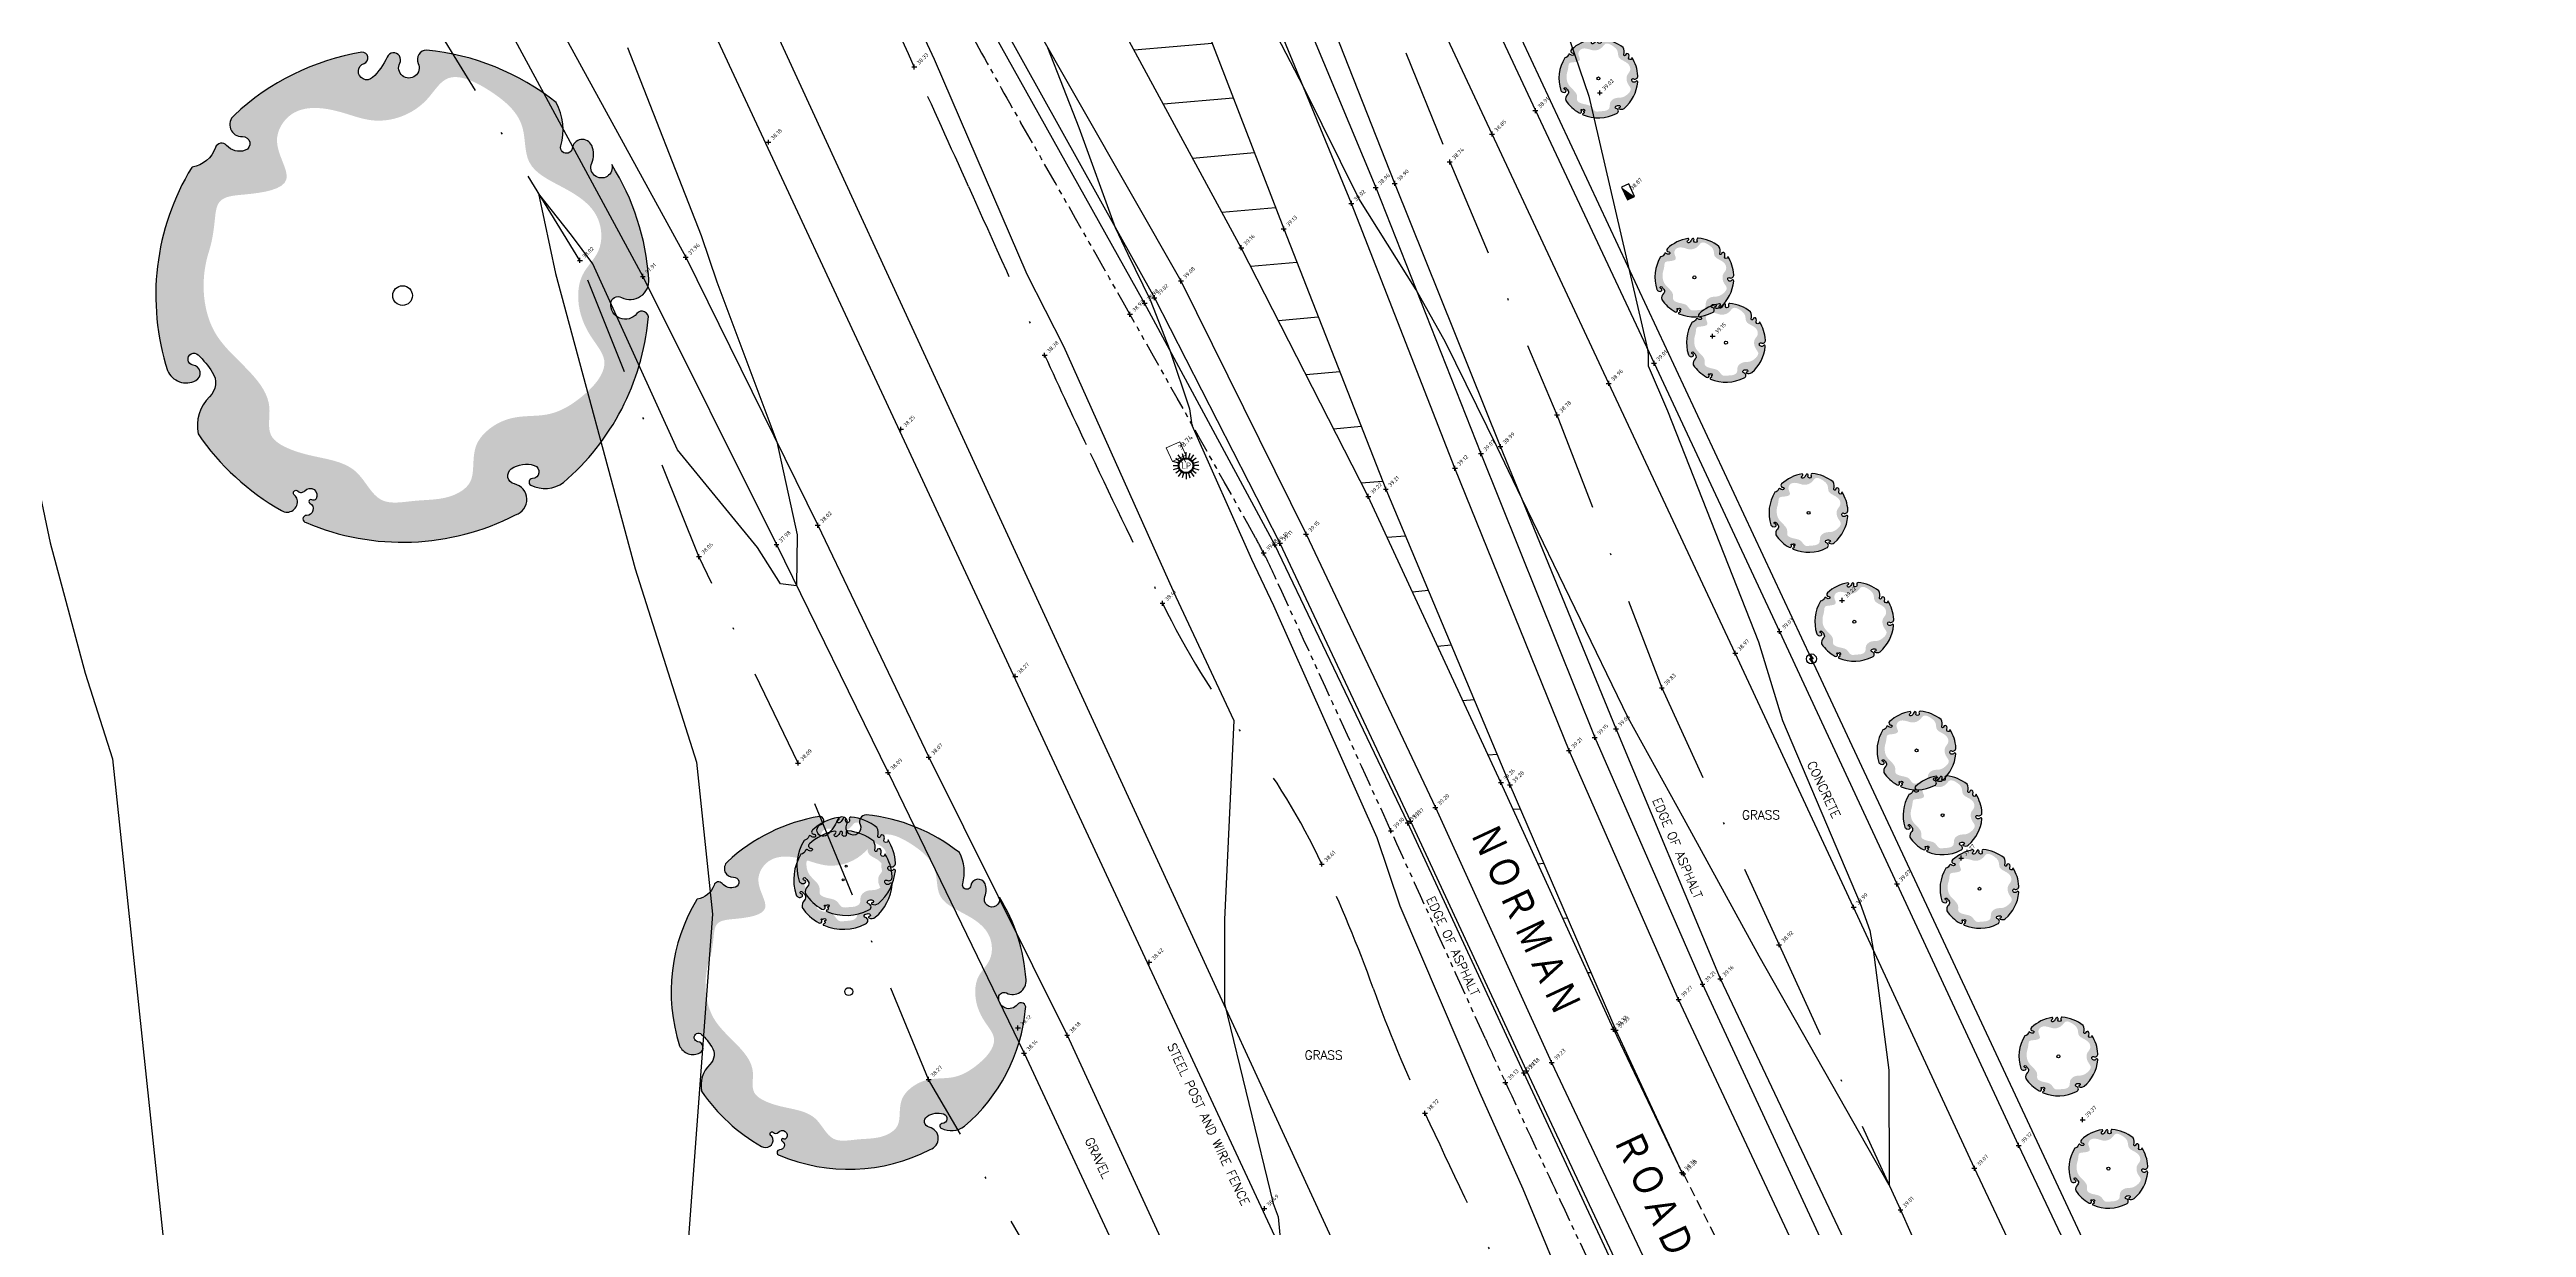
# Model space of a CAD drawing. Header units: metres. Extents: x 246075 to 247503, y 7418632 to 7419642.
# Drawn here: x 246878.6 to 247004.1, y 7419307.5 to 7419367.1 of the extents above; entities that cross this region are included whole.
import ezdxf
from ezdxf.enums import TextEntityAlignment as Align

# ---------------------------------------------------------------- set-up
doc = ezdxf.new("R2010")
doc.units = ezdxf.units.M
for name, pattern in [('DASHDOT', [10, 5, -2.5, 0, -2.5]), ('DASHED', [0.75, 0.5, -0.25]), ('PHANTOM', [2.5, 1.25, -0.25, 0.25, -0.25, 0.25, -0.25])]:
    doc.linetypes.add(name, pattern=pattern)
for name, color, linetype in [('-TEXT', 7, 'Continuous'), ('102_TOP_OF_BANK', 37, 'PHANTOM'), ('102_TOP_OF_BANK-L', 37, 'PHANTOM'), ('102_TOP_OF_BANK-S', 37, 'PHANTOM'), ('103_TOE_OF_BATTER', 37, 'DASHDOT'), ('103_TOE_OF_BATTER-L', 37, 'DASHDOT'), ('103_TOE_OF_BATTER-S', 37, 'DASHDOT'), ('104_EXISTING_SURFACE-L', 35, 'Continuous'), ('104_EXISTING_SURFACE-S', 35, 'Continuous'), ('201_SINGLE_TREE-H', 63, 'Continuous'), ('201_SINGLE_TREE-S', 96, 'Continuous'), ('203_GROUP_TREES', 116, 'DASHDOT'), ('203_GROUP_TREES-L', 116, 'DASHDOT'), ('203_GROUP_TREES-S', 116, 'DASHDOT'), ('403_EDGE_OF_BITUMEN', 8, 'Continuous'), ('403_EDGE_OF_BITUMEN-L', 8, 'Continuous'), ('403_EDGE_OF_BITUMEN-S', 8, 'Continuous'), ('405_EDGE_FORMATION', 33, 'Continuous'), ('405_EDGE_FORMATION-L', 33, 'Continuous'), ('405_EDGE_FORMATION-S', 33, 'Continuous'), ('410_PEDESTRIAN_PATH', 32, 'Continuous'), ('410_PEDESTRIAN_PATH-L', 32, 'Continuous'), ('410_PEDESTRIAN_PATH-S', 32, 'Continuous'), ('415_LANE_LINE_DASHED', 53, 'DASHED'), ('415_LANE_LINE_DASHED-L', 53, 'DASHED'), ('415_LANE_LINE_DASHED-S', 53, 'DASHED'), ('418_LANE_LINE_SOLID', 53, 'Continuous'), ('418_LANE_LINE_SOLID-L', 53, 'Continuous'), ('418_LANE_LINE_SOLID-S', 53, 'Continuous'), ('721_TELECOM_PIT-L', 7, 'Continuous'), ('903_FENCE', 24, 'FENCELINE'), ('EX-TELSTRA_COVER_(SLS)', 7, 'Continuous'), ('Surface_Contours_Major', 4, 'Continuous'), ('Surface_Contours_Minor', 253, 'Continuous')]:
    doc.layers.add(name, color=color, linetype=linetype)
for name, color, linetype, true_color in [('716_ELECTRICITY_PIT-L', 7, 'ELECTRICAL', 0xffa500), ('717_ELEC_LINE_OVER', 7, 'Continuous', 0xffa500), ('EX-ELECT_PIT_(SLS)', 7, 'Continuous', 0xffa500), ('EX-ELECT_POLE_(SLS)', 7, 'Continuous', 0xffa500), ('EX-LIGHT_(SLS)', 7, 'Continuous', 0xffa500)]:
    doc.layers.add(name, color=color, linetype=linetype, true_color=true_color)
doc.styles.add('BOLD', font='ARIALN.TTF')
doc.styles.add('ISO', font='iso.shx')
doc.styles.add('ISO18', font='iso.shx')
doc.styles.add('ISO2.5', font='isocp.shx', dxfattribs={"height": 2.5})
doc.styles.get("Standard").update_dxf_attribs({"font": 'SIMPLEX.shx'})
doc.linetypes.add('ELECTRICAL', pattern='A,2,-0.15,["E",ISO18,S=0.2,R=0,X=-0.015,Y=-0.1],-0.15', length=2.3)
doc.linetypes.add('FENCELINE', pattern='A,0.5,-0.2,["/",Standard,S=0.1,R=0,X=0,Y=-0.05],-0.25', length=0.95)

# ---------------------------------------------------------------- blocks, each defined once
blk = doc.blocks.new('201T')
at = {"layer": '201_SINGLE_TREE-S'}
blk.add_circle((0, 0), 0.5, dxfattribs=at)
blk = doc.blocks.new('201C')
at = {"layer": '201_SINGLE_TREE-H', "transparency": 33554534}
h = blk.add_hatch(color=256, dxfattribs=at)
h.paths.add_polyline_path([(-0.3717, -0.3344, 0.222926), (0.0196, -0.4996, 0.770799), (0.0439, -0.4417, -0.650302), (0.0511, -0.4116, -0.234737), (0.0964, -0.4247, -0.847312), (0.0816, -0.4475, 0.78443), (0.0732, -0.4583, 0.276934), (0.1352, -0.4813, 0.193599), (0.4309, -0.2536, 0.800435), (0.4144, -0.2337, -0.75216), (0.3757, -0.1925, -0.528914), (0.4006, -0.1909, 0.594112), (0.4663, -0.1804, 0.123805), (0.4962, 0.0616, -1.41759), (0.4607, 0.0811, 0.206906), (0.4758, 0.1133, 0.759729), (0.4374, 0.1252, -1.073307), (0.4187, 0.1392, 0.194379), (0.4474, 0.2231, 0.144612), (0.2544, 0.4304, 0.53339), (0.2277, 0.4128, -1.592592), (0.1939, 0.4293, 1.030038), (0.1758, 0.4513, -0.10361), (0.1314, 0.4262, -1.238487), (0.1282, 0.4593, 0.884725), (0.1336, 0.4818, 0.147549), (-0.1551, 0.4753, 0.71725), (-0.1579, 0.4291, -0.864032), (-0.1646, 0.4015, -0.310704), (-0.1946, 0.4266, 0.58143), (-0.2167, 0.4321, -0.281558), (-0.2766, 0.4162), (-0.2775, 0.4159, 0.217121), (-0.4959, 0.0634), (-0.4959, 0.0634, 0.440011), (-0.4522, 0.021, 0.723973), (-0.4442, 0.0516, -1.384648), (-0.4262, 0.0659, -0.051107), (-0.4149, 0.0223, -0.361502), (-0.441, -0.0208, 0.256822), (-0.4937, -0.0791, 0.116166), (-0.4065, -0.2911, 0.67803), (-0.3682, -0.2843, 0.170035), (-0.3696, -0.274, -1.054701), (-0.3596, -0.2696, 0.431903), (-0.3468, -0.2749, -0.910728), (-0.3329, -0.2993, -0.42046), (-0.3418, -0.2976, 1.007885), (-0.3479, -0.3018, -0.766634), (-0.3646, -0.3216, 0.938602), (-0.3717, -0.3344)])
edge = h.paths.add_edge_path(flags=16)
edge.add_spline(control_points=[(-0.3177, 0.2468), (-0.303, 0.2628), (-0.2856, 0.2893), (-0.256, 0.3411), (-0.1928, 0.3155), (-0.0921, 0.286), (-0.1162, 0.3941), (-0.0359, 0.4462), (0.0392, 0.3985), (0.1028, 0.3299), (0.1957, 0.3214), (0.2784, 0.3804), (0.3442, 0.2961), (0.3785, 0.2147), (0.3303, 0.1307), (0.3915, 0.0592), (0.4378, -0.0139), (0.4055, -0.0919), (0.3459, -0.1091), (0.3102, -0.1666), (0.3057, -0.2282), (0.3286, -0.3091), (0.2408, -0.3447), (0.1647, -0.3496), (0.103, -0.3142), (0.0463, -0.3153), (0.0047, -0.3356), (-0.0139, -0.3682), (-0.0327, -0.4069), (-0.0927, -0.4151), (-0.1463, -0.3868), (-0.23, -0.3665), (-0.2245, -0.2773), (-0.2864, -0.2294), (-0.3344, -0.1941), (-0.3737, -0.1409), (-0.3276, -0.0866), (-0.344, -0.0009), (-0.3866, 0.0828), (-0.3665, 0.1796), (-0.3359, 0.2271), (-0.3177, 0.2468)], knot_values=[0, 0, 0, 0, 0.064972, 0.101243, 0.15652, 0.245586, 0.324463, 0.387907, 0.486094, 0.554514, 0.671826, 0.728629, 0.823661, 0.919885, 0.989953, 1.075257, 1.171704, 1.23593, 1.293575, 1.346478, 1.426142, 1.479146, 1.570817, 1.644481, 1.712561, 1.774901, 1.807, 1.846291, 1.885582, 1.928182, 2.007036, 2.074591, 2.151638, 2.226455, 2.293426, 2.340744, 2.397548, 2.47317, 2.587294, 2.673595, 2.754259, 2.754259, 2.754259, 2.754259], degree=3, periodic=0)
at = {"layer": '201_SINGLE_TREE-S'}
blk.add_lwpolyline([(-0.3717, -0.3344, 0.222926), (0.0196, -0.4996, 0.770799), (0.0439, -0.4417, -0.650302), (0.0511, -0.4116, -0.234737), (0.0964, -0.4247, -0.847312), (0.0816, -0.4475, 0.78443), (0.0732, -0.4583, 0.276934), (0.1352, -0.4813, 0.193599), (0.4309, -0.2536, 0.800435), (0.4144, -0.2337, -0.75216), (0.3757, -0.1925, -0.528914), (0.4006, -0.1909, 0.594112), (0.4663, -0.1804, 0.123805), (0.4962, 0.0616, -1.41759), (0.4607, 0.0811, 0.206906), (0.4758, 0.1133, 0.759729), (0.4374, 0.1252, -1.073307), (0.4187, 0.1392, 0.194379), (0.4474, 0.2231, 0.144612), (0.2544, 0.4304, 0.53339), (0.2277, 0.4128, -1.592592), (0.1939, 0.4293, 1.030038), (0.1758, 0.4513, -0.10361), (0.1314, 0.4262, -1.238487), (0.1282, 0.4593, 0.884725), (0.1336, 0.4818, 0.147549), (-0.1551, 0.4753, 0.71725), (-0.1579, 0.4291, -0.864032), (-0.1646, 0.4015, -0.310704), (-0.1946, 0.4266, 0.58143), (-0.2167, 0.4321, -0.281558), (-0.2766, 0.4162), (-0.2775, 0.4159, 0.217121), (-0.4959, 0.0634), (-0.4959, 0.0634, 0.440011), (-0.4522, 0.021, 0.723973), (-0.4442, 0.0516, -1.384648), (-0.4262, 0.0659, -0.051107), (-0.4149, 0.0223, -0.361502), (-0.441, -0.0208, 0.256822), (-0.4937, -0.0791, 0.116166), (-0.4065, -0.2911, 0.67803), (-0.3682, -0.2843, 0.170035), (-0.3696, -0.274, -1.054701), (-0.3596, -0.2696, 0.431903), (-0.3468, -0.2749, -0.910728), (-0.3329, -0.2993, -0.42046), (-0.3418, -0.2976, 1.007885), (-0.3479, -0.3018, -0.766634), (-0.3646, -0.3216, 0.938602), (-0.3717, -0.3344)], format="xyb", dxfattribs=at)
blk = doc.blocks.new('CROSS')
at = {"color": 0, "linetype": 'Continuous'}
for p, q in [((-0.5, 0), (0.5, 0)), ((0, -0.5), (0, 0.5))]:
    blk.add_line(p, q, dxfattribs=at)
blk = doc.blocks.new('PP')
at = {"layer": 'EX-ELECT_POLE_(SLS)', "color": 0}
for p, q in [((-0.08, 0.24), (0.09, 0)), ((0.09, 0), (-0.1, 0)), ((-0.1, 0), (0.07, -0.24))]:
    blk.add_line(p, q, dxfattribs=at)
blk.add_circle((0, 0), 0.25, dxfattribs=at)
blk = doc.blocks.new('LP')
at = {"layer": 'EX-LIGHT_(SLS)', "color": 0}
for p, q in [((-0.38, 0.12), (-0.65, 0.21)), ((-0.65, 0), (-0.4, 0)), ((-0.52, 0.38), (-0.32, 0.23)), ((-0.23, 0.32), (-0.4, 0.55)), ((-0.2, 0.62), (-0.12, 0.38)), ((0, 0.4), (0, 0.68)), ((0.2, 0.62), (0.12, 0.38)), ((0.23, 0.32), (0.4, 0.55)), ((0.52, 0.38), (0.32, 0.23)), ((0.38, 0.12), (0.65, 0.21)), ((-0.38, -0.12), (-0.65, -0.21)), ((-0.32, -0.23), (-0.52, -0.38)), ((-0.23, -0.32), (-0.4, -0.55)), ((-0.12, -0.38), (-0.2, -0.62)), ((0, -0.4), (0, -0.68)), ((0.12, -0.38), (0.2, -0.62)), ((0.23, -0.32), (0.4, -0.55)), ((0.32, -0.23), (0.52, -0.38)), ((0.38, -0.12), (0.65, -0.21)), ((0.65, 0), (0.4, 0))]:
    blk.add_line(p, q, dxfattribs=at)
for radius in [0.396, 0.349]:
    blk.add_circle((0, 0), radius, dxfattribs=at)
at = {"layer": 'EX-LIGHT_(SLS)', "color": 0, "style": 'ISO'}
blk.add_text('LP', height=0.315, dxfattribs=at).set_placement((0.02, 0), align=Align.MIDDLE_CENTER)
blk = doc.blocks.new('ECVRS')
at = {"layer": 'EX-ELECT_PIT_(SLS)', "lineweight": 13}
for p, q in [((0.36, 0.38), (-0.39, 0.38)), ((-0.39, 0.38), (-0.39, -0.37)), ((0.36, -0.37), (0.36, 0.38)), ((0.51, -0.15), (0.51, 0.21)), ((0.51, 0.21), (0.67, 0.21)), ((0.63, 0.05), (0.51, 0.05)), ((0.51, 0.05), (0.52, 0.05)), ((0.67, 0.21), (0.68, 0.21)), ((-0.39, -0.37), (0.36, -0.37)), ((0.67, -0.15), (0.51, -0.15))]:
    blk.add_line(p, q, dxfattribs=at)
blk = doc.blocks.new('C')
at = {"layer": '-TEXT'}
blk.add_text('CONCRETE', height=0.45, dxfattribs=at).set_placement((0, -0.23), align=Align.CENTER)
blk = doc.blocks.new('G')
at = {"layer": '-TEXT'}
blk.add_text('GRASS', height=0.45, dxfattribs=at).set_placement((0.02, -0.24), align=Align.CENTER)
blk = doc.blocks.new('GR')
at = {"layer": '-TEXT'}
blk.add_text('GRAVEL', height=0.45, dxfattribs=at).set_placement((0.04, -0.22), align=Align.CENTER)
blk = doc.blocks.new('TCB')
at = {"layer": 'EX-TELSTRA_COVER_(SLS)'}
for p, q in [((0.35, 0.2), (-0.35, 0.2)), ((-0.35, 0.2), (-0.35, -0.2)), ((0.35, -0.2), (0.35, 0.2)), ((-0.35, -0.2), (0.35, -0.2))]:
    blk.add_line(p, q, dxfattribs=at)
blk.add_solid([(-0.35, -0.2), (0.35, 0.2), (0.35, -0.2)], dxfattribs=at)

msp = doc.modelspace()

# ---------------------------------------------------------------- hatches: boundary and pattern name
at = {"layer": '418_LANE_LINE_SOLID'}
h = msp.add_hatch(dxfattribs=at)
h.set_pattern_fill('ANSI31', color=256, scale=0.9, angle=320, style=0)
h.paths.add_polyline_path([(246935.97, 7419371.47), (246941.13, 7419358.06), (246946.3, 7419344.87), (246952.59, 7419329.88), (246957.95, 7419317.45), (246961.3, 7419310.24), (246957.83, 7419317.5), (246961.3, 7419310.24), (246957.83, 7419317.5), (246952.13, 7419330.01), (246945.41, 7419344.5), (246938.98, 7419357.1), (246931.56, 7419370.8)])

# ---------------------------------------------------------------- linework, layer by layer
at = {"layer": '102_TOP_OF_BANK'}
msp.add_lwpolyline([(246964.76, 7419288.13, 0.000006), (246962.49, 7419293.02, 0.000004), (246958.79, 7419300.99, 0.000851), (246954.89, 7419309.36, -0.001305), (246952.36, 7419314.81, -0.001812), (246951.35, 7419317.01, 0.000378), (246946.56, 7419327.56, 0.000634), (246940.66, 7419340.49, 0.007086), (246940.11, 7419341.64, 0.013073), (246939.7, 7419342.41, 0.000875), (246933.34, 7419353.73, 0.00193), (246927.82, 7419363.43, -0.004646), (246925.55, 7419367.47, -0.008164), (246924.01, 7419370.39, -0.002235), (246918.59, 7419381.17, -0.001445), (246912.9, 7419392.7, -0.004879), (246911.26, 7419396.14, -0.003366), (246907.85, 7419403.58, 0.002455), (246903.2, 7419413.79, 0.000273), (246902.1, 7419416.17, -0.000057), (246896.78, 7419427.68, -0.001879), (246894.71, 7419432.19, -0.000934), (246890.61, 7419441.29)], format="xyb", dxfattribs=at)
at = {"layer": '103_TOE_OF_BATTER'}
msp.add_lwpolyline([(246936.89, 7419390.58), (246943.54, 7419376.35), (246949.54, 7419361.45), (246954.97, 7419348.63), (246960.28, 7419334.81), (246966.22, 7419321.78), (246972.37, 7419308.35), (246978.33, 7419294.95)], dxfattribs=at)
msp.add_lwpolyline([(246917.51, 7419376.81, -0.002819), (246922.42, 7419366.26, -0.002595), (246925.16, 7419360.21, 0.001837), (246929.02, 7419351.66, 0.003994), (246931.33, 7419346.69, 0.002598), (246934.99, 7419339.09, 0.048905), (246939.18, 7419332.27, -0.052242), (246943.06, 7419325.87, -0.023998), (246945.66, 7419319.59, 0.023801), (246948.28, 7419313.25, 0.001439), (246952.3, 7419304.76, 0.002285)], format="xyb", dxfattribs=at)
at = {"layer": '203_GROUP_TREES'}
for p, q in [((246905.48, 7419356.46), (246897.58, 7419369.32)), ((246911.51, 7419341.45), (246905.48, 7419356.46)), ((246916.53, 7419330.99), (246911.51, 7419341.45)), ((246923.14, 7419314.96), (246916.53, 7419330.99)), ((246929.84, 7419303.46), (246923.14, 7419314.96))]:
    msp.add_line(p, q, dxfattribs=at)
at = {"layer": '403_EDGE_OF_BITUMEN'}
for p, q in [((246946.75, 7419360.36), (246940.9, 7419375.22)), ((246934.08, 7419354.3), (246926.44, 7419367.96)), ((246952.11, 7419347.03), (246946.75, 7419360.36)), ((246940.68, 7419342.05), (246934.08, 7419354.3)), ((246957.96, 7419332.72), (246952.11, 7419347.03)), ((246947.41, 7419327.96), (246940.68, 7419342.05)), ((246963.25, 7419320.06), (246957.96, 7419332.72)), ((246953.29, 7419315.29), (246947.41, 7419327.96)), ((246969.51, 7419306.83), (246963.25, 7419320.06)), ((246959.68, 7419301.58), (246953.29, 7419315.29))]:
    msp.add_line(p, q, dxfattribs=at)
at = {"layer": '405_EDGE_FORMATION'}
for p, q in [((246903.35, 7419370.31), (246910.84, 7419356.62)), ((246901.3, 7419369.26), (246908.67, 7419355.65)), ((246910.84, 7419356.62), (246917.53, 7419343.04)), ((246908.67, 7419355.65), (246915.44, 7419342.06)), ((246915.44, 7419342.06), (246921.09, 7419330.52)), ((246917.53, 7419343.04), (246923.15, 7419331.29)), ((246923.15, 7419331.29), (246930.16, 7419317.2)), ((246921.09, 7419330.52), (246927.98, 7419316.29)), ((246930.16, 7419317.2), (246936, 7419304.54)), ((246927.98, 7419316.29), (246933.89, 7419303.64))]:
    msp.add_line(p, q, dxfattribs=at)
at = {"layer": '410_PEDESTRIAN_PATH'}
for p, q in [((246947.19, 7419378.39), (246953.88, 7419364.05)), ((246951.68, 7419362.86), (246945.02, 7419377.12)), ((246953.88, 7419364.05), (246959.89, 7419351.25)), ((246957.59, 7419350.23), (246951.68, 7419362.86)), ((246959.89, 7419351.25), (246966.24, 7419337.66)), ((246964, 7419336.56), (246957.59, 7419350.23)), ((246966.24, 7419337.66), (246972.19, 7419324.87)), ((246969.99, 7419323.69), (246964, 7419336.56)), ((246972.19, 7419324.87), (246978.35, 7419311.62)), ((246976.11, 7419310.46), (246969.99, 7419323.69)), ((246978.35, 7419311.62), (246984.71, 7419298.18)), ((246982.47, 7419297.02), (246976.11, 7419310.46))]:
    msp.add_line(p, q, dxfattribs=at)
at = {"layer": '415_LANE_LINE_DASHED'}
msp.add_line((246961.37, 7419310.18), (246964.21, 7419304.56), dxfattribs=at)
at = {"layer": '418_LANE_LINE_SOLID'}
for p, q in [((246939.7, 7419374.77), (246945.79, 7419360.15)), ((246944.56, 7419359.35), (246938.49, 7419374.1)), ((246938.98, 7419357.1), (246931.56, 7419370.8)), ((246935.97, 7419371.47), (246941.13, 7419358.06)), ((246926.95, 7419368.27), (246934.58, 7419354.57)), ((246928.24, 7419368.88), (246935.92, 7419355.42)), ((246945.79, 7419360.15), (246951.12, 7419346.67)), ((246949.8, 7419345.93), (246944.56, 7419359.35)), ((246945.41, 7419344.5), (246938.98, 7419357.1)), ((246941.13, 7419358.06), (246946.3, 7419344.87)), ((246934.58, 7419354.57), (246940.94, 7419342.13)), ((246935.92, 7419355.42), (246942.26, 7419342.59)), ((246955.58, 7419331.62), (246949.8, 7419345.93)), ((246951.12, 7419346.67), (246956.88, 7419332.29)), ((246952.13, 7419330.01), (246945.41, 7419344.5)), ((246946.3, 7419344.87), (246952.59, 7419329.88)), ((246940.94, 7419342.13), (246947.55, 7419328.04)), ((246942.26, 7419342.59), (246948.81, 7419328.74)), ((246956.88, 7419332.29), (246962.34, 7419319.78)), ((246961.13, 7419319.01), (246955.58, 7419331.62)), ((246957.83, 7419317.5), (246952.13, 7419330.01)), ((246952.59, 7419329.88), (246957.95, 7419317.45)), ((246948.81, 7419328.74), (246954.7, 7419315.82)), ((246947.55, 7419328.04), (246953.42, 7419315.39)), ((246962.34, 7419319.78), (246968.62, 7419306.24)), ((246967.41, 7419305.61), (246961.13, 7419319.01)), ((246957.83, 7419317.5), (246961.3, 7419310.24)), ((246957.95, 7419317.45), (246961.3, 7419310.24)), ((246954.7, 7419315.82), (246961.09, 7419302.27)), ((246953.42, 7419315.39), (246959.85, 7419301.7))]:
    msp.add_line(p, q, dxfattribs=at)
at = {"layer": '717_ELEC_LINE_OVER'}
for p, q in [((246967.86, 7419336.27), (246927.92, 7419421.75)), ((246958.11, 7419275.32), (246905.91, 7419388.69)), ((247014.19, 7419237.2), (246967.86, 7419336.27))]:
    msp.add_line(p, q, dxfattribs=at)
at = {"layer": '903_FENCE'}
msp.add_line((246958.19, 7419269.43), (246894.02, 7419407.22), dxfattribs=at)
at = {"layer": 'Surface_Contours_Major'}
for points, elevation in [([(246954.7, 7419370.33), (246956.58, 7419364.79), (246959.55, 7419351.97), (246959.58, 7419351.68), (246959.59, 7419351.11), (246960.56, 7419348.84), (246965.18, 7419337.14), (246966.39, 7419333.14), (246970.33, 7419323.88), (246970.82, 7419322.5), (246970.98, 7419321.54), (246971.77, 7419315.43), (246971.79, 7419309.61), (246965.21, 7419321.2), (246961.41, 7419328.15), (246958.57, 7419333.28), (246953.2, 7419344.36), (246952.51, 7419345.79), (246951.95, 7419346.97), (246949.32, 7419352.31), (246947.84, 7419354.97), (246944.94, 7419359.59), (246942.15, 7419365.22), (246937.87, 7419373.46)], 39), ([(246907.9, 7419367.25), (246911.63, 7419357.72), (246912.41, 7419355.37), (246915.45, 7419347.27), (246916.49, 7419342.55), (246916.46, 7419339.97), (246915.64, 7419340.07), (246914.47, 7419341.91), (246910.42, 7419346.87), (246906.13, 7419356.29), (246905.06, 7419357.74), (246903.39, 7419359.85), (246904.25, 7419355.8), (246908.28, 7419340.84), (246911.38, 7419331.03), (246912.19, 7419323.33), (246910.6, 7419301.74)], 38), ([(246929.17, 7419367.24), (246930.76, 7419363.2), (246932.6, 7419358.12), (246933.23, 7419356.78), (246934.37, 7419354.46), (246935.36, 7419351.92), (246936.35, 7419348.94), (246936.48, 7419348.12), (246939.5, 7419341.33), (246940.61, 7419338.97), (246945.84, 7419327.22), (246947.01, 7419323.76), (246951.04, 7419314.31), (246953.24, 7419309.41), (246957.03, 7419300.29)], 39)]:
    msp.add_lwpolyline(points, dxfattribs=dict(at, elevation=elevation))
at = {"layer": 'Surface_Contours_Minor'}
for points, elevation in [([(246920.94, 7419372), (246923.43, 7419366.65), (246928.11, 7419355.77), (246929.97, 7419352.12), (246934.71, 7419341.56), (246935.66, 7419339.42), (246938.61, 7419333.15), (246938.13, 7419323.06), (246938.13, 7419318.81), (246940.59, 7419308.67), (246940.84, 7419308), (246940.96, 7419306.73)], 38.5), ([(246877.11, 7419349.47), (246878.65, 7419342.15), (246880.43, 7419335.54), (246881.8, 7419331.21), (246887.29, 7419279.31)], 37.5)]:
    msp.add_lwpolyline(points, dxfattribs=dict(at, elevation=elevation))

# ---------------------------------------------------------------- block references
at = {"layer": '-TEXT'}
for name, p, rotation in [('C', (246968.49, 7419329.65), 295), ('GR', (246931.69, 7419311.02), 295.0320025394768)]:
    msp.add_blockref(name, p, dxfattribs=dict(at, rotation=rotation))
for p in [(246965.28, 7419328.38), (246943.13, 7419316.21)]:
    msp.add_blockref('G', p, dxfattribs=at)
at = {"layer": '102_TOP_OF_BANK-S', "xscale": 0.25, "yscale": 0.25, "zscale": 0.25}
for p in [(246933.34, 7419353.73), (246940.11, 7419341.64), (246946.56, 7419327.56), (246952.36, 7419314.81)]:
    msp.add_blockref('CROSS', p, dxfattribs=at)
at = {"layer": '103_TOE_OF_BATTER-S', "xscale": 0.25, "yscale": 0.25, "zscale": 0.25}
for p in [(246922.42, 7419366.26), (246949.54, 7419361.45), (246929.02, 7419351.66), (246954.97, 7419348.63), (246934.99, 7419339.09), (246960.28, 7419334.81), (246943.06, 7419325.87), (246966.22, 7419321.78), (246948.28, 7419313.25), (246972.37, 7419308.35)]:
    msp.add_blockref('CROSS', p, dxfattribs=at)
at = {"layer": '104_EXISTING_SURFACE-S', "xscale": 0.25, "yscale": 0.25, "zscale": 0.25}
for p in [(246957.14, 7419364.95), (246915.03, 7419362.45), (246962.85, 7419352.62), (246921.74, 7419347.91), (246969.41, 7419339.23), (246927.53, 7419335.38), (246975.44, 7419326.18), (246934.32, 7419320.9), (246927.67, 7419317.57), (246981.59, 7419312.92), (246940.15, 7419308.42)]:
    msp.add_blockref('CROSS', p, dxfattribs=at)
at = {"layer": '201_SINGLE_TREE-S', "rotation": 25}
for name, p, xscale, yscale, zscale in [('201C', (246896.5, 7419354.68), 25, 25, 25), ('201C', (246957.07, 7419365.68), 4, 4, 4), ('201T', (246957.07, 7419365.68), 0.15, 0.15, 0.15), ('201C', (246961.93, 7419355.6), 4, 4, 4), ('201T', (246961.93, 7419355.6), 0.15, 0.15, 0.15), ('201C', (246963.53, 7419352.29), 4, 4, 4), ('201T', (246963.53, 7419352.29), 0.15, 0.15, 0.15), ('201C', (246967.71, 7419343.67), 4, 4, 4), ('201T', (246967.71, 7419343.67), 0.15, 0.15, 0.15), ('201C', (246970.03, 7419338.15), 4, 4, 4), ('201T', (246970.03, 7419338.15), 0.15, 0.15, 0.15), ('201C', (246973.18, 7419331.63), 4, 4, 4), ('201C', (246919.1, 7419319.41), 18, 18, 18), ('201C', (246974.5, 7419328.35), 4, 4, 4), ('201T', (246973.18, 7419331.63), 0.15, 0.15, 0.15), ('201C', (246918.81, 7419325.07), 5, 5, 5), ('201C', (246918.97, 7419325.77), 5, 5, 5), ('201T', (246974.5, 7419328.35), 0.15, 0.15, 0.15), ('201C', (246976.37, 7419324.62), 4, 4, 4), ('201T', (246918.97, 7419325.77), 0.1, 0.1, 0.1), ('201T', (246918.81, 7419325.07), 0.1, 0.1, 0.1), ('201T', (246976.37, 7419324.62), 0.15, 0.15, 0.15), ('201T', (246919.1, 7419319.41), 0.4, 0.4, 0.4), ('201C', (246980.37, 7419316.13), 4, 4, 4), ('201T', (246980.37, 7419316.13), 0.15, 0.15, 0.15), ('201C', (246982.9, 7419310.44), 4, 4, 4), ('201T', (246982.9, 7419310.44), 0.15, 0.15, 0.15)]:
    msp.add_blockref(name, p, dxfattribs=dict(at, xscale=xscale, yscale=yscale, zscale=zscale))
msp.add_blockref('201T', (246896.5, 7419354.68), dxfattribs=at)
at = {"layer": '203_GROUP_TREES-S', "xscale": 0.25, "yscale": 0.25, "zscale": 0.25}
for p in [(246905.48, 7419356.46), (246911.51, 7419341.45), (246916.53, 7419330.99), (246923.14, 7419314.96)]:
    msp.add_blockref('CROSS', p, dxfattribs=at)
at = {"layer": '403_EDGE_OF_BITUMEN-S', "xscale": 0.25, "yscale": 0.25, "zscale": 0.25}
for p in [(246946.75, 7419360.36), (246934.08, 7419354.3), (246952.11, 7419347.03), (246940.68, 7419342.05), (246957.96, 7419332.72), (246947.41, 7419327.96), (246963.25, 7419320.06), (246953.29, 7419315.29)]:
    msp.add_blockref('CROSS', p, dxfattribs=at)
at = {"layer": '405_EDGE_FORMATION-S', "xscale": 0.25, "yscale": 0.25, "zscale": 0.25}
for p in [(246908.67, 7419355.65), (246910.84, 7419356.62), (246917.53, 7419343.04), (246915.44, 7419342.06), (246921.09, 7419330.52), (246923.15, 7419331.29), (246930.16, 7419317.2), (246927.98, 7419316.29)]:
    msp.add_blockref('CROSS', p, dxfattribs=at)
at = {"layer": '410_PEDESTRIAN_PATH-S', "xscale": 0.25, "yscale": 0.25, "zscale": 0.25}
for p in [(246953.88, 7419364.05), (246951.68, 7419362.86), (246959.89, 7419351.25), (246957.59, 7419350.23), (246966.24, 7419337.66), (246964, 7419336.56), (246972.19, 7419324.87), (246969.99, 7419323.69), (246976.11, 7419310.46), (246978.35, 7419311.62)]:
    msp.add_blockref('CROSS', p, dxfattribs=at)
at = {"layer": '415_LANE_LINE_DASHED-S', "xscale": 0.25, "yscale": 0.25, "zscale": 0.25}
msp.add_blockref('CROSS', (246961.37, 7419310.18), dxfattribs=at)
at = {"layer": '418_LANE_LINE_SOLID-S', "xscale": 0.25, "yscale": 0.25, "zscale": 0.25}
for p in [(246944.56, 7419359.35), (246945.79, 7419360.15), (246938.98, 7419357.1), (246941.13, 7419358.06), (246934.58, 7419354.57), (246935.92, 7419355.42), (246949.8, 7419345.93), (246951.12, 7419346.67), (246945.41, 7419344.5), (246946.3, 7419344.87), (246940.94, 7419342.13), (246942.26, 7419342.59), (246956.88, 7419332.29), (246955.58, 7419331.62), (246952.13, 7419330.01), (246952.59, 7419329.88), (246947.55, 7419328.04), (246948.81, 7419328.74), (246962.34, 7419319.78), (246961.13, 7419319.01), (246957.83, 7419317.5), (246957.95, 7419317.45), (246954.7, 7419315.82), (246953.42, 7419315.39), (246961.3, 7419310.24)]:
    msp.add_blockref('CROSS', p, dxfattribs=at)
at = {"layer": 'EX-ELECT_PIT_(SLS)', "rotation": 295}
msp.add_blockref('ECVRS', (246935.68, 7419346.76), dxfattribs=at)
at = {"layer": 'EX-ELECT_POLE_(SLS)'}
msp.add_blockref('PP', (246967.86, 7419336.27), dxfattribs=at)
at = {"layer": 'EX-LIGHT_(SLS)'}
msp.add_blockref('LP', (246936.18, 7419346.06), dxfattribs=at)
at = {"layer": 'EX-TELSTRA_COVER_(SLS)', "lineweight": 30, "rotation": 295}
msp.add_blockref('TCB', (246958.57, 7419359.93), dxfattribs=at)

# ---------------------------------------------------------------- texts
at = {"layer": '-TEXT'}
for s, rotation, p in [('EDGE OF ASPHALT', 293, (246960.87, 7419326.59)), ('EDGE OF ASPHALT', 295, (246949.5, 7419321.62)), ('STEEL POST AND WIRE FENCE', 294.9716, (246937.12, 7419312.59))]:
    msp.add_text(s, height=0.45, rotation=rotation, dxfattribs=at).set_placement(p, align=Align.CENTER)
at = {"layer": '-TEXT', "style": 'BOLD'}
msp.add_text('N O R M A N               R O A D', height=1.5, rotation=295, dxfattribs=at).set_placement((246955.61, 7419316.62), align=Align.CENTER)
at = {"layer": '102_TOP_OF_BANK-L', "style": 'ISO2.5'}
for s, p in [('38.93', (246933.51, 7419353.9)), ('39.08', (246940.28, 7419341.81)), ('39.10', (246946.73, 7419327.73)), ('39.13', (246952.52, 7419314.98))]:
    msp.add_text(s, height=0.2, rotation=45, dxfattribs=at).set_placement(p, align=Align.MIDDLE_LEFT)
at = {"layer": '103_TOE_OF_BATTER-L', "style": 'ISO2.5'}
for s, p in [('38.33', (246922.59, 7419366.43)), ('38.74', (246949.71, 7419361.62)), ('38.38', (246929.18, 7419351.83)), ('38.78', (246955.14, 7419348.8)), ('38.41', (246935.16, 7419339.25)), ('38.83', (246960.44, 7419334.98)), ('38.61', (246943.23, 7419326.04)), ('38.92', (246966.39, 7419321.95)), ('38.72', (246948.45, 7419313.42)), ('39.01', (246972.53, 7419308.52))]:
    msp.add_text(s, height=0.2, rotation=45, dxfattribs=at).set_placement(p, align=Align.MIDDLE_LEFT)
at = {"layer": '104_EXISTING_SURFACE-L', "style": 'ISO2.5'}
for s, p in [('39.02', (246957.31, 7419365.12)), ('38.18', (246915.2, 7419362.62)), ('39.15', (246963.02, 7419352.79)), ('38.25', (246921.91, 7419348.07)), ('39.22', (246969.58, 7419339.4)), ('38.27', (246927.69, 7419335.55)), ('39.27', (246975.6, 7419326.35)), ('38.42', (246934.49, 7419321.06)), ('38.12', (246927.84, 7419317.73)), ('39.37', (246981.76, 7419313.09)), ('38.49', (246940.32, 7419308.58))]:
    msp.add_text(s, height=0.2, rotation=45, dxfattribs=at).set_placement(p, align=Align.MIDDLE_LEFT)
at = {"layer": '203_GROUP_TREES-L', "style": 'ISO2.5'}
for s, p in [('38.02', (246905.65, 7419356.62)), ('38.06', (246911.68, 7419341.62)), ('38.09', (246916.69, 7419331.16)), ('38.27', (246923.3, 7419315.13))]:
    msp.add_text(s, height=0.2, rotation=45, dxfattribs=at).set_placement(p, align=Align.MIDDLE_LEFT)
at = {"layer": '403_EDGE_OF_BITUMEN-L', "style": 'ISO2.5'}
for s, p in [('38.90', (246946.92, 7419360.53)), ('38.98', (246934.24, 7419354.46)), ('38.99', (246952.28, 7419347.2)), ('39.10', (246940.85, 7419342.21)), ('39.06', (246958.12, 7419332.89)), ('39.16', (246947.57, 7419328.12)), ('39.16', (246963.41, 7419320.23)), ('39.17', (246953.46, 7419315.46))]:
    msp.add_text(s, height=0.2, rotation=45, dxfattribs=at).set_placement(p, align=Align.MIDDLE_LEFT)
at = {"layer": '405_EDGE_FORMATION-L', "style": 'ISO2.5'}
for s, p in [('37.96', (246911.01, 7419356.79)), ('37.91', (246908.83, 7419355.82)), ('38.02', (246917.7, 7419343.21)), ('37.98', (246915.61, 7419342.22)), ('38.07', (246923.32, 7419331.46)), ('38.09', (246921.26, 7419330.69)), ('38.14', (246928.15, 7419316.46)), ('38.18', (246930.33, 7419317.37))]:
    msp.add_text(s, height=0.2, rotation=45, dxfattribs=at).set_placement(p, align=Align.MIDDLE_LEFT)
at = {"layer": '410_PEDESTRIAN_PATH-L', "style": 'ISO2.5'}
for s, p in [('38.91', (246954.05, 7419364.22)), ('38.85', (246951.85, 7419363.03)), ('38.96', (246957.76, 7419350.4)), ('39.01', (246960.05, 7419351.41)), ('39.03', (246966.41, 7419337.82)), ('38.97', (246964.16, 7419336.73)), ('39.07', (246972.35, 7419325.04)), ('38.99', (246970.16, 7419323.86)), ('39.12', (246978.52, 7419311.78)), ('39.07', (246976.28, 7419310.62))]:
    msp.add_text(s, height=0.2, rotation=45, dxfattribs=at).set_placement(p, align=Align.MIDDLE_LEFT)
at = {"layer": '415_LANE_LINE_DASHED-L', "style": 'ISO2.5'}
msp.add_text('39.36', height=0.2, rotation=45, dxfattribs=at).set_placement((246961.53, 7419310.35), align=Align.MIDDLE_LEFT)
at = {"layer": '418_LANE_LINE_SOLID-L', "style": 'ISO2.5'}
for s, p in [('38.96', (246945.96, 7419360.32)), ('39.02', (246944.73, 7419359.51)), ('39.13', (246941.3, 7419358.23)), ('39.16', (246939.15, 7419357.27)), ('39.08', (246936.09, 7419355.59)), ('39.02', (246934.75, 7419354.74)), ('39.07', (246951.29, 7419346.84)), ('39.12', (246949.96, 7419346.1)), ('39.22', (246945.57, 7419344.67)), ('39.21', (246946.47, 7419345.04)), ('39.15', (246942.43, 7419342.75)), ('39.11', (246941.1, 7419342.3)), ('39.21', (246955.75, 7419331.79)), ('39.15', (246957.05, 7419332.46)), ('39.26', (246952.3, 7419330.17)), ('39.28', (246952.76, 7419330.05)), ('39.17', (246947.72, 7419328.21)), ('39.20', (246948.98, 7419328.9)), ('39.27', (246961.3, 7419319.18)), ('39.21', (246962.5, 7419319.95)), ('39.32', (246958, 7419317.66)), ('39.33', (246958.11, 7419317.62)), ('39.18', (246953.58, 7419315.55)), ('39.23', (246954.87, 7419315.99)), ('39.36', (246961.47, 7419310.4))]:
    msp.add_text(s, height=0.2, rotation=45, dxfattribs=at).set_placement(p, align=Align.MIDDLE_LEFT)
at = {"layer": '716_ELECTRICITY_PIT-L', "style": 'ISO2.5'}
msp.add_text('38.74', height=0.25, rotation=45, dxfattribs=at).set_placement((246935.84, 7419346.93), align=Align.MIDDLE_LEFT)
at = {"layer": '721_TELECOM_PIT-L', "style": 'ISO2.5'}
msp.add_text('38.87', height=0.2, rotation=45, dxfattribs=at).set_placement((246958.73, 7419360.09), align=Align.MIDDLE_LEFT)

doc.saveas('drawing.dxf')
